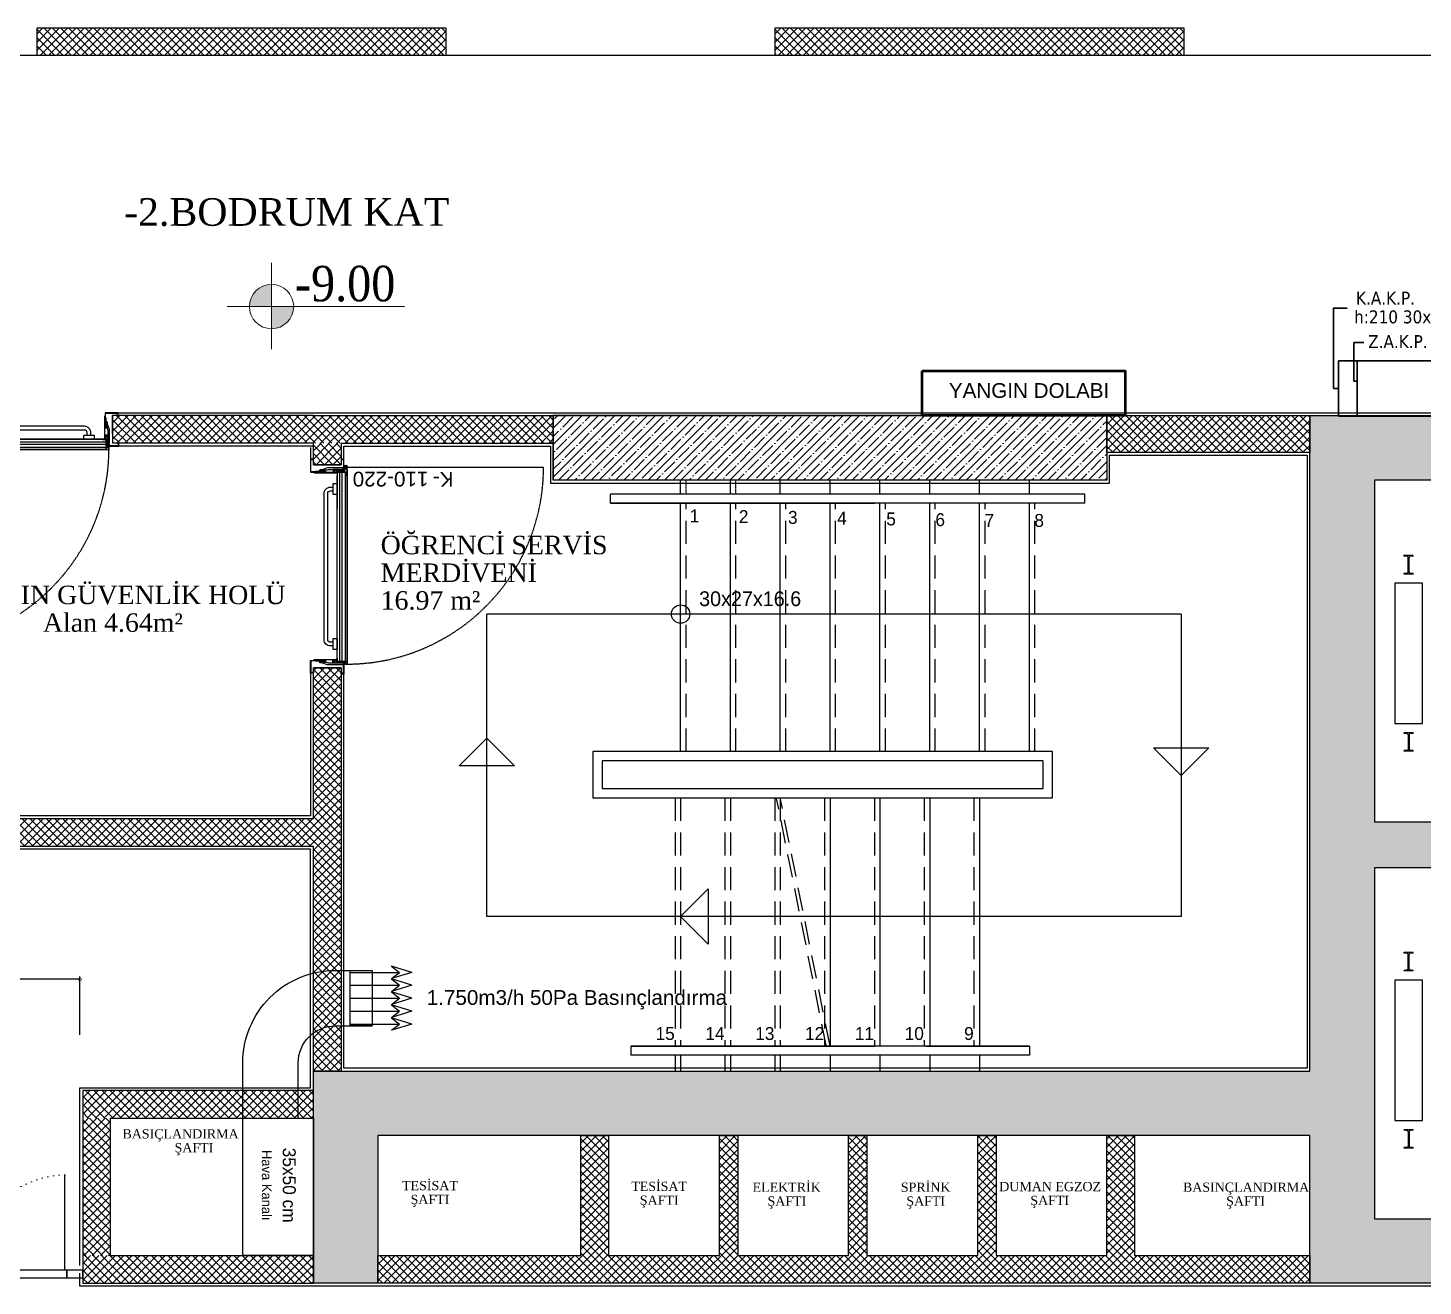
# Model space of a CAD drawing. Header units: millimetres. Extents: x -29311 to -3405, y 28913 to 42880.
# Drawn here: x -16488 to -15732, y 35435 to 36116 of the extents above; entities that cross this region are included whole.
import ezdxf
from ezdxf.enums import TextEntityAlignment as Align

# ---------------------------------------------------------------- set-up
doc = ezdxf.new("R2010")
doc.units = ezdxf.units.MM
for name, pattern in [('ACAD_ISO07W100', [3, 0, -3]), ('HIDDEN', [0.375, 0.25, -0.125]), ('HIDDEN2', [0.1875, 0.125, -0.0625])]:
    doc.linetypes.add(name, pattern=pattern)
for name, color, linetype in [('1.2 mm sac', 7, 'Continuous'), ('A-ASANSOR', 146, 'Continuous'), ('A-BA', 1, 'Continuous'), ('A-DOSEME-GOR0.1', 77, 'Continuous'), ('A-DUVAR', 53, 'Continuous'), ('A-DUVAR-ALCIPAN', 9, 'Continuous'), ('A-DUVAR-TARAMA', 251, 'Continuous'), ('A-ELK-PANO', 66, 'Continuous'), ('A-KAPI', 214, 'Continuous'), ('A-KAPI-AHSAP', 245, 'Continuous'), ('A-KAPI-AKSESUAR', 206, 'Continuous'), ('A-KAPI-METAL', 84, 'Continuous'), ('A-KAPI-PROFIL', 206, 'Continuous'), ('A-KORKULUK-KUPESTE', 206, 'Continuous'), ('A-MERDIVEN', 125, 'Continuous'), ('A-MK-HVAC-TEMIZ', 140, 'Continuous'), ('A-MK-YANGIN-DOLAP', 35, 'Continuous'), ('A-SIVA-IC', 97, 'Continuous'), ('A-YALITIM-ISI', 251, 'BATTING'), ('A-YAZI', 136, 'Continuous'), ('level', 10, 'Continuous'), ('symbol', 8, 'Continuous'), ('T-VANA', 2, 'Continuous'), ('trace_down', 8, 'HIDDEN2'), ('yazı1', 7, 'Continuous'), ('yazı2', 9, 'Continuous')]:
    doc.layers.add(name, color=color, linetype=linetype)
for name, color, linetype, lineweight in [('acilis-yonu', 222, 'ACAD_ISO07W100', 15), ('kot-plan', 93, 'Continuous', 20), ('tarama-betonarme', 252, 'Continuous', 13), ('TES_SU', 150, 'Continuous', 25)]:
    doc.layers.add(name, color=color, linetype=linetype, lineweight=lineweight)
doc.styles.add('Dimension Text', font='tahoma.ttf', dxfattribs={"width": 0.8})
doc.styles.add('GEO- BAYRAKTAR FİNAL PROJE 140518$0$Standard', font='arial.ttf')
doc.styles.add('HA_SMART', font='')
doc.styles.add('malznot', font='times.ttf', dxfattribs={"width": 0.9})
doc.styles.get("Standard").update_dxf_attribs({"font": 'arial.ttf'})
doc.styles.add('Tahoma', font='tahoma.ttf')
doc.styles.add('YAZ', font='times.ttf', dxfattribs={"height": 0.12})
doc.styles.add('YAZ-50', font='times.ttf', dxfattribs={"width": 0.9})
doc.styles.get('HA_SMART').set_extended_font_data('Sakkal Majalla')
doc.linetypes.add('BATTING', pattern='A,0.00254,-2.54,[134,ltypeshp.shx,S=2.54,R=0,X=-2.54,Y=0],-5.08,[134,ltypeshp.shx,S=2.54,R=180,X=2.54,Y=0],-2.54', length=10.16254)
doc.dimstyles.new('AYG-OLCU 1 to 2', dxfattribs={"dimtxt": 4, "dimasz": 3, "dimexe": 1.5, "dimexo": 1, "dimgap": 1, "dimtad": 1, "dimdec": 0, "dimdsep": 46, "dimtxsty": 'Dimension Text', "dimblk": 'DOTSMALL', "dimcen": 0, "dimclrd": 256, "dimclre": 256, "dimclrt": 256, "dimadec": 0, "dimazin": 0, "dimtfac": 1, "dimtdec": 0, "dimtofl": 0, "dimtmove": 1, "dimatfit": 3, "dimfxl": 1, "dimarcsym": 0})
pattern_1 = [(45, (-65876.5644, 50245.5134), (-4.4194174, 4.4194174), []), (45, (-65872.145, 50245.5134), (-4.4194174, 4.4194174), [7.8125, -1.5625, 0, -1.5625])]
pattern_2 = [(45, (-65876.5644, 54447.043), (-2.2097087, 2.2097087), []), (135, (-65876.5644, 54447.043), (-2.2097087, -2.2097087), [])]

# ---------------------------------------------------------------- blocks, each defined once
blk = doc.blocks.new('I_5-10')
for p, q in [((0, -0.0012), (0, 0)), ((0, 0), (0.05, 0)), ((0.05, -0.0012), (0.05, 0)), ((0.0017, -0.0032), (0.0175, -0.0053)), ((0.0225, -0.0103), (0.0225, -0.0897)), ((0.0275, -0.0103), (0.0275, -0.0897)), ((0.0325, -0.0053), (0.0483, -0.0032)), ((0, -0.0988), (0, -0.1)), ((0, -0.1), (0.05, -0.1)), ((0.0017, -0.0968), (0.0175, -0.0947)), ((0.0325, -0.0947), (0.0483, -0.0968)), ((0.05, -0.0988), (0.05, -0.1))]:
    blk.add_line(p, q)
for centre, radius, start, end in [((0.002, -0.0012), 0.002, 180, 262.42584), ((0.0175, -0.0103), 0.005, 0, 90), ((0.0325, -0.0103), 0.005, 90, 180), ((0.048, -0.0012), 0.002, 277.57416, 0), ((0.002, -0.0988), 0.002, 97.57416, 180), ((0.0175, -0.0897), 0.005, 270, 0), ((0.0325, -0.0897), 0.005, 179.95799, 270), ((0.048, -0.0988), 0.002, 0, 82.42584)]:
    blk.add_arc(centre, radius, start, end)
blk = doc.blocks.new('YANGIN KAPISI5')
at = {"color": 8, "linetype": 'HIDDEN'}
blk.add_lwpolyline([(83929.75, 15624.24), (84036.46, 15624.24, -0.411438), (83930.76, 15517.54, -0.002371), (83929.75, 15517.53)], format="xyb", dxfattribs=at)
for radius in [1, 0.5, 0.4]:
    blk.add_circle((83929.23, 15624.36), radius)
at = {"linetype": 'ByBlock', "ltscale": 12}
blk.add_arc((83924.71, 15621.68), 0.0345, 104.58663, 171.41641, dxfattribs=at)
at = {"layer": '1.2 mm sac', "color": 0}
blk.add_line((83928.49, 15621.71), (83924.7, 15621.71), dxfattribs=at)
at = {"layer": 'A-DUVAR'}
for p, q in [((83926.73, 15625.56), (83911.73, 15625.56)), ((83911.73, 15515.56), (83926.73, 15515.56))]:
    blk.add_line(p, q, dxfattribs=at)
for points in [[(83921.73, 15625.56), (83911.73, 15625.56)], [(83921.73, 15515.56), (83911.73, 15515.56)]]:
    blk.add_lwpolyline(points, dxfattribs=at)
at = {"layer": 'A-DUVAR-ALCIPAN', "linetype": 'ByBlock', "ltscale": 12}
for p, q in [((83925.88, 15621.51), (83925.88, 15519.21)), ((83928.88, 15621.51), (83928.88, 15517.51))]:
    blk.add_line(p, q, dxfattribs=at)
at = {"layer": 'A-KAPI-AKSESUAR', "ltscale": 12}
for points in [[(83924.53, 15615.36), (83924.53, 15609.36), (83922.53, 15609.36), (83922.53, 15615.36)], [(83924.53, 15531.36), (83924.53, 15525.36), (83922.53, 15525.36), (83922.53, 15531.36)]]:
    blk.add_lwpolyline(points, close=True, dxfattribs=at)
for points in [[(83922.53, 15527.36), (83920.93, 15527.36, -0.414214), (83917.53, 15530.76), (83917.53, 15609.96, -0.414214), (83920.93, 15613.36), (83922.53, 15613.36)], [(83922.53, 15529.36), (83920.93, 15529.36, -0.414214), (83919.53, 15530.76), (83919.53, 15609.96, -0.414214), (83920.93, 15611.36), (83922.53, 15611.36)]]:
    blk.add_lwpolyline(points, format="xyb", dxfattribs=at)
at = {"layer": 'A-KAPI-METAL'}
for p, q in [((83924.53, 15621.78), (83924.53, 15601.53)), ((83928.45, 15621.86), (83924.61, 15621.86)), ((83924.68, 15621.71), (83930.08, 15621.71)), ((83924.68, 15621.71), (83924.68, 15619.71)), ((83924.88, 15621.51), (83929.88, 15621.51)), ((83924.88, 15619.71), (83924.88, 15621.51)), ((83928.33, 15623.28), (83928.33, 15621.92)), ((83928.33, 15621.92), (83928.48, 15621.92)), ((83930.15, 15623.36), (83928.41, 15623.36)), ((83930.08, 15623.21), (83928.48, 15623.21)), ((83928.48, 15621.9), (83928.48, 15623.21)), ((83928.48, 15623.16), (83928.63, 15623.16)), ((83928.63, 15623.16), (83928.63, 15621.8)), ((83930.08, 15623.21), (83928.88, 15623.21)), ((83929.88, 15619.71), (83929.88, 15621.51)), ((83930.08, 15517.51), (83930.08, 15623.21)), ((83930.08, 15621.71), (83930.08, 15619.71)), ((83930.23, 15517.44), (83930.23, 15623.28)), ((83924.53, 15518.94), (83924.53, 15617)), ((83924.68, 15519.01), (83924.68, 15619.71)), ((83924.68, 15619.71), (83924.88, 15619.71)), ((83929.88, 15619.71), (83930.08, 15619.71)), ((83928.45, 15518.86), (83924.61, 15518.86)), ((83924.68, 15519.01), (83924.68, 15521.01)), ((83924.88, 15521.01), (83924.68, 15521.01)), ((83924.68, 15519.01), (83930.08, 15519.01)), ((83924.88, 15519.21), (83924.88, 15521.01)), ((83924.88, 15519.21), (83929.88, 15519.21)), ((83928.33, 15517.44), (83928.33, 15518.8)), ((83928.33, 15518.8), (83928.48, 15518.8)), ((83930.15, 15517.36), (83928.41, 15517.36)), ((83928.48, 15518.82), (83928.48, 15517.51)), ((83928.48, 15517.56), (83928.63, 15517.56)), ((83930.08, 15517.51), (83928.48, 15517.51)), ((83928.63, 15517.56), (83928.63, 15518.92)), ((83928.88, 15517.51), (83930.08, 15517.51)), ((83930.08, 15521.01), (83929.88, 15521.01)), ((83929.88, 15521.01), (83929.88, 15519.21)), ((83930.08, 15519.01), (83930.08, 15521.01))]:
    blk.add_line(p, q, dxfattribs=at)
for points in [[(83910.23, 15628.46), (83910.23, 15621.66, 0.414214), (83910.33, 15621.56), (83918.32, 15621.56), (83918.32, 15621.76), (83910.48, 15621.76, -0.414214), (83910.43, 15621.81), (83910.43, 15628.31, -0.414214), (83910.48, 15628.36), (83911.48, 15628.36, -0.414214), (83911.53, 15628.31), (83911.53, 15627.56), (83911.73, 15627.56), (83911.73, 15628.46, 0.414214), (83911.63, 15628.56), (83910.33, 15628.56, 0.414214)], [(83926.83, 15628.56, 0.414214), (83926.73, 15628.46), (83926.73, 15627.56), (83926.93, 15627.56), (83926.93, 15628.31, -0.414214), (83926.98, 15628.36), (83927.98, 15628.36, -0.414214), (83928.03, 15628.31), (83928.03, 15622.91, -0.414214), (83927.98, 15622.86), (83922.53, 15622.86, 0.414214), (83922.43, 15622.73), (83922.43, 15621.46, 0.414154), (83922.53, 15621.36), (83923.98, 15621.36), (83913.72, 15621.36), (83912.3, 15621.36), (83913.72, 15621.36), (83913.72, 15621.56), (83912.3, 15621.56, 1), (83912.3, 15621.16), (83924, 15621.16, 0.938583), (83923.98, 15621.56), (83922.68, 15621.56, -0.414214), (83922.63, 15621.61), (83922.63, 15622.61, -0.414214), (83922.68, 15622.66), (83928.13, 15622.66, 0.414214), (83928.23, 15622.76), (83928.23, 15628.46, 0.414214), (83928.13, 15628.56)], [(83910.23, 15512.66), (83910.23, 15519.46, -0.414214), (83910.33, 15519.56), (83918.32, 15519.56), (83918.32, 15519.36), (83910.48, 15519.36, 0.414214), (83910.43, 15519.31), (83910.43, 15512.81, 0.414214), (83910.48, 15512.76), (83911.48, 15512.76, 0.414214), (83911.53, 15512.81), (83911.53, 15513.56), (83911.73, 15513.56), (83911.73, 15512.66, -0.414214), (83911.63, 15512.56), (83910.33, 15512.56, -0.414214)]]:
    blk.add_lwpolyline(points, format="xyb", close=True, dxfattribs=at)
for centre, radius, start, end in [((83924.61, 15621.78), 0.08, 90, 180), ((83928.41, 15623.28), 0.08, 90, 180), ((83928.43, 15621.9), 0.0478, 295.17194, 356.10948), ((83928.55, 15621.79), 0.0816, 267.71483, 4.03809), ((83930.15, 15623.28), 0.08, 0, 90), ((83924.61, 15518.94), 0.08, 180, 270), ((83928.41, 15517.44), 0.08, 180, 270), ((83928.43, 15518.82), 0.0478, 3.89052, 64.82806), ((83928.55, 15518.93), 0.0816, 355.96191, 92.28517), ((83930.15, 15517.44), 0.08, 270, 0)]:
    blk.add_arc(centre, radius, start, end, dxfattribs=at)
at = {"layer": 'A-KAPI-PROFIL'}
for points in [[(83912.9, 15621.91), (83912.9, 15621.81), (83914.48, 15621.81), (83915.84, 15622.6), (83918.21, 15622.6), (83918.21, 15621.9), (83918.31, 15621.9), (83918.31, 15622.7), (83915.81, 15622.7), (83914.45, 15621.91), (83912.9, 15621.91)], [(83912.9, 15519.21), (83912.9, 15519.31), (83914.48, 15519.31), (83915.84, 15518.52), (83918.21, 15518.52), (83918.21, 15519.22), (83918.31, 15519.22), (83918.31, 15518.42), (83915.81, 15518.42), (83914.45, 15519.21), (83912.9, 15519.21)]]:
    blk.add_lwpolyline(points, dxfattribs=at)
for points in [[(83919.32, 15623.91), (83916.27, 15622.81), (83915.22, 15622.81), (83915.22, 15621.81), (83916.45, 15621.81), (83919.66, 15622.97), (83928.03, 15622.97), (83928.03, 15623.91)], [(83919.32, 15517.21), (83916.27, 15518.31), (83915.22, 15518.31), (83915.22, 15519.31), (83916.45, 15519.31), (83919.66, 15518.15), (83928.03, 15518.15), (83928.03, 15517.21)]]:
    blk.add_lwpolyline(points, close=True, dxfattribs=at)
at = {"layer": 'A-KAPI-PROFIL', "color": 8}
for points in [[(83923.15, 15621.58, -0.414214), (83922.95, 15621.78), (83922.95, 15622.43, -0.414214), (83923.15, 15622.63), (83924.23, 15622.63, -0.414214), (83924.43, 15622.43), (83924.43, 15621.03, -0.414214), (83924.33, 15620.93), (83924.03, 15620.93, -1), (83924.03, 15621.13), (83924.18, 15621.13), (83924.18, 15621.58)], [(83923.15, 15518.49, -0.414214), (83922.95, 15518.69), (83922.95, 15519.33, -0.414214), (83923.15, 15519.53), (83924.18, 15519.53), (83924.18, 15519.99), (83924.03, 15519.99, -1), (83924.03, 15520.19), (83924.33, 15520.19, -0.414214), (83924.43, 15520.09), (83924.43, 15518.96), (83924.43, 15518.69, -0.414214), (83924.23, 15518.49)]]:
    blk.add_lwpolyline(points, format="xyb", close=True, dxfattribs=at)
at = {"layer": 'A-YALITIM-ISI', "linetype": 'BATTING', "ltscale": 0.001}
blk.add_line((83927.38, 15519.21), (83927.38, 15621.51), dxfattribs=at)
at = {"layer": 'DEFPOINTS', "linetype": 'ByBlock', "ltscale": 12}
for p, q in [((83911.73, 15625.56), (83926.73, 15625.56)), ((83911.73, 15515.56), (83926.73, 15515.56))]:
    blk.add_line(p, q, dxfattribs=at)
at = {"layer": 'level', "char_height": 8, "width": 13.9869, "rotation": 180}
for s, insert, attachment_point in [('110-220', (83933.03, 15621.87), 9), ('K-', (83987.66, 15621.64), 7)]:
    blk.add_mtext(s, dxfattribs=dict(at, insert=insert, attachment_point=attachment_point))
blk = doc.blocks.new('KAPIYANGIN')
at = {"color": 8, "linetype": 'HIDDEN'}
blk.add_lwpolyline([(85085.65, 20208.57), (85192.35, 20208.57, 0.411438), (85086.66, 20315.27, 0.002371), (85085.65, 20315.28)], format="xyb", dxfattribs=at)
for radius in [1, 0.5, 0.4]:
    blk.add_circle((85085.12, 20208.45), radius)
at = {"linetype": 'ByBlock', "ltscale": 12}
blk.add_arc((85080.61, 20211.14), 0.0345, 188.58359, 255.41337, dxfattribs=at)
at = {"layer": '1.2 mm sac', "color": 0}
blk.add_line((85084.38, 20211.1), (85080.6, 20211.1), dxfattribs=at)
at = {"layer": 'A-DUVAR'}
for points in [[(85077.62, 20317.25), (85067.62, 20317.25)], [(85077.62, 20207.25), (85067.62, 20207.25)]]:
    blk.add_lwpolyline(points, dxfattribs=at)
at = {"layer": 'A-DUVAR-ALCIPAN', "linetype": 'ByBlock', "ltscale": 12}
for p, q in [((85081.77, 20211.3), (85081.77, 20313.6)), ((85084.77, 20211.3), (85084.77, 20315.3))]:
    blk.add_line(p, q, dxfattribs=at)
at = {"layer": 'A-KAPI-AKSESUAR', "ltscale": 12}
for points in [[(85078.42, 20305.45), (85076.82, 20305.45, 0.414214), (85073.42, 20302.05), (85073.42, 20222.85, 0.414214), (85076.82, 20219.45), (85078.42, 20219.45)], [(85078.42, 20303.45), (85076.82, 20303.45, 0.414214), (85075.42, 20302.05), (85075.42, 20222.85, 0.414214), (85076.82, 20221.45), (85078.42, 20221.45)]]:
    blk.add_lwpolyline(points, format="xyb", dxfattribs=at)
for points in [[(85080.42, 20301.45), (85080.42, 20307.45), (85078.42, 20307.45), (85078.42, 20301.45)], [(85080.42, 20217.45), (85080.42, 20223.45), (85078.42, 20223.45), (85078.42, 20217.45)]]:
    blk.add_lwpolyline(points, close=True, dxfattribs=at)
at = {"layer": 'A-KAPI-METAL'}
for p, q in [((85080.42, 20313.87), (85080.42, 20215.81)), ((85084.35, 20313.95), (85080.5, 20313.95)), ((85080.57, 20313.8), (85085.97, 20313.8)), ((85080.57, 20313.8), (85080.57, 20311.8)), ((85080.57, 20313.8), (85080.57, 20213.1)), ((85080.77, 20311.8), (85080.57, 20311.8)), ((85080.77, 20313.6), (85085.77, 20313.6)), ((85080.77, 20313.6), (85080.77, 20311.8)), ((85084.22, 20315.37), (85084.22, 20314.01)), ((85084.22, 20314.01), (85084.37, 20314.01)), ((85086.04, 20315.45), (85084.3, 20315.45)), ((85084.37, 20313.99), (85084.37, 20315.3)), ((85085.97, 20315.3), (85084.37, 20315.3)), ((85084.37, 20315.26), (85084.52, 20315.26)), ((85084.52, 20315.26), (85084.52, 20313.89)), ((85084.77, 20315.3), (85085.97, 20315.3)), ((85085.77, 20311.8), (85085.77, 20313.6)), ((85085.97, 20311.8), (85085.77, 20311.8)), ((85085.97, 20315.3), (85085.97, 20209.6)), ((85085.97, 20313.8), (85085.97, 20311.8)), ((85086.12, 20315.37), (85086.12, 20209.53)), ((85080.42, 20211.03), (85080.42, 20231.28)), ((85084.35, 20210.95), (85080.5, 20210.95)), ((85080.57, 20213.1), (85080.77, 20213.1)), ((85080.57, 20211.1), (85080.57, 20213.1)), ((85080.57, 20211.1), (85085.97, 20211.1)), ((85080.77, 20213.1), (85080.77, 20211.3)), ((85080.77, 20211.3), (85085.77, 20211.3)), ((85084.22, 20209.53), (85084.22, 20210.89)), ((85084.22, 20210.89), (85084.37, 20210.89)), ((85084.37, 20210.91), (85084.37, 20209.6)), ((85084.52, 20209.65), (85084.52, 20211.01)), ((85085.77, 20213.1), (85085.97, 20213.1)), ((85085.77, 20213.1), (85085.77, 20211.3)), ((85085.97, 20211.1), (85085.97, 20213.1)), ((85086.04, 20209.45), (85084.3, 20209.45)), ((85084.37, 20209.65), (85084.52, 20209.65)), ((85085.97, 20209.6), (85084.37, 20209.6)), ((85085.97, 20209.6), (85084.77, 20209.6))]:
    blk.add_line(p, q, dxfattribs=at)
for points in [[(85066.12, 20320.15), (85066.12, 20313.35, 0.414214), (85066.22, 20313.25), (85074.22, 20313.25), (85074.22, 20313.45), (85066.37, 20313.45, -0.414214), (85066.32, 20313.5), (85066.32, 20320, -0.414214), (85066.37, 20320.05), (85067.37, 20320.05, -0.414214), (85067.42, 20320), (85067.42, 20319.25), (85067.62, 20319.25), (85067.62, 20320.15, 0.414214), (85067.52, 20320.25), (85066.22, 20320.25, 0.414214)], [(85082.72, 20320.65, 0.414214), (85082.62, 20320.55), (85082.62, 20319.65), (85082.82, 20319.65), (85082.82, 20320.4, -0.414214), (85082.87, 20320.45), (85083.87, 20320.45, -0.414214), (85083.92, 20320.4), (85083.92, 20314.6, -0.414214), (85083.87, 20314.55), (85078.32, 20314.55, 0.414214), (85078.22, 20314.43), (85078.22, 20313.15, 0.414154), (85078.32, 20313.05), (85079.87, 20313.05), (85069.61, 20313.05), (85068.2, 20313.05), (85069.61, 20313.05), (85069.61, 20313.25), (85068.2, 20313.25, 1), (85068.2, 20312.85), (85079.9, 20312.85, 0.938583), (85079.87, 20313.25), (85078.47, 20313.25, -0.414214), (85078.42, 20313.3), (85078.42, 20314.3, -0.414214), (85078.47, 20314.35), (85084.02, 20314.35, 0.414214), (85084.12, 20314.45), (85084.12, 20320.55, 0.414214), (85084.02, 20320.65)], [(85066.12, 20204.35), (85066.12, 20211.15, -0.414214), (85066.22, 20211.25), (85074.22, 20211.25), (85074.22, 20211.05), (85066.37, 20211.05, 0.414214), (85066.32, 20211), (85066.32, 20204.5, 0.414214), (85066.37, 20204.45), (85067.37, 20204.45, 0.414214), (85067.42, 20204.5), (85067.42, 20205.25), (85067.62, 20205.25), (85067.62, 20204.35, -0.414214), (85067.52, 20204.25), (85066.22, 20204.25, -0.414214)], [(85082.72, 20204.25, -0.414214), (85082.62, 20204.35), (85082.62, 20205.25), (85082.82, 20205.25), (85082.82, 20204.5, 0.414214), (85082.87, 20204.45), (85083.87, 20204.45, 0.414214), (85083.92, 20204.5), (85083.92, 20209.9, 0.414214), (85083.87, 20209.95), (85078.42, 20209.95, -0.414214), (85078.32, 20210.08), (85078.32, 20211.35, -0.414154), (85078.42, 20211.45), (85079.87, 20211.45), (85069.61, 20211.45), (85068.2, 20211.45), (85069.61, 20211.45), (85069.61, 20211.25), (85068.2, 20211.25, -1), (85068.2, 20211.65), (85079.9, 20211.65, -0.938583), (85079.87, 20211.25), (85078.57, 20211.25, 0.414214), (85078.52, 20211.2), (85078.52, 20210.21, 0.414214), (85078.57, 20210.15), (85084.02, 20210.15, -0.414214), (85084.12, 20210.05), (85084.12, 20204.35, -0.414214), (85084.02, 20204.25)]]:
    blk.add_lwpolyline(points, format="xyb", close=True, dxfattribs=at)
for centre, radius, start, end in [((85080.5, 20313.87), 0.08, 90, 180), ((85084.3, 20315.37), 0.08, 90, 180), ((85084.33, 20314), 0.0478, 295.17194, 356.10948), ((85084.44, 20313.88), 0.0816, 267.71483, 4.03809), ((85086.04, 20315.37), 0.08, 0, 90), ((85080.5, 20211.03), 0.08, 180, 270), ((85084.33, 20210.91), 0.0478, 3.89052, 64.82806), ((85084.44, 20211.02), 0.0816, 355.96191, 92.28517), ((85084.3, 20209.53), 0.08, 180, 270), ((85086.04, 20209.53), 0.08, 270, 0)]:
    blk.add_arc(centre, radius, start, end, dxfattribs=at)
at = {"layer": 'A-KAPI-PROFIL'}
for points in [[(85068.8, 20313.61), (85068.8, 20313.51), (85070.37, 20313.51), (85071.73, 20314.29), (85074.11, 20314.29), (85074.11, 20313.59), (85074.21, 20313.59), (85074.21, 20314.39), (85071.71, 20314.39), (85070.35, 20313.61), (85068.8, 20313.61)], [(85068.8, 20210.9), (85068.8, 20211), (85070.37, 20211), (85071.73, 20210.21), (85074.11, 20210.21), (85074.11, 20210.91), (85074.21, 20210.91), (85074.21, 20210.11), (85071.71, 20210.11), (85070.35, 20210.9), (85068.8, 20210.9)]]:
    blk.add_lwpolyline(points, dxfattribs=at)
for points in [[(85075.22, 20315.61), (85072.17, 20314.51), (85071.11, 20314.51), (85071.11, 20313.51), (85072.34, 20313.51), (85075.56, 20314.66), (85083.92, 20314.66), (85083.92, 20315.61)], [(85075.22, 20208.9), (85072.17, 20210), (85071.11, 20210), (85071.11, 20211), (85072.34, 20211), (85075.56, 20209.84), (85083.92, 20209.84), (85083.92, 20208.9)]]:
    blk.add_lwpolyline(points, close=True, dxfattribs=at)
at = {"layer": 'A-KAPI-PROFIL', "color": 8}
for points in [[(85079.05, 20314.33, 0.414214), (85078.85, 20314.13), (85078.85, 20313.48, 0.414214), (85079.05, 20313.28), (85080.07, 20313.28), (85080.07, 20312.82), (85079.93, 20312.82, 1), (85079.93, 20312.62), (85080.22, 20312.62, 0.414214), (85080.32, 20312.72), (85080.32, 20313.85), (85080.32, 20314.13, 0.414214), (85080.12, 20314.33)], [(85079.05, 20211.23, 0.414214), (85078.85, 20211.03), (85078.85, 20210.38, 0.414214), (85079.05, 20210.18), (85080.12, 20210.18, 0.414214), (85080.32, 20210.38), (85080.32, 20211.78, 0.414214), (85080.22, 20211.88), (85079.93, 20211.88, 1), (85079.93, 20211.68), (85080.07, 20211.68), (85080.07, 20211.23)]]:
    blk.add_lwpolyline(points, format="xyb", close=True, dxfattribs=at)
at = {"layer": 'A-YALITIM-ISI', "linetype": 'BATTING', "ltscale": 0.001}
blk.add_line((85083.27, 20313.6), (85083.27, 20211.3), dxfattribs=at)
at = {"layer": 'DEFPOINTS', "linetype": 'ByBlock', "ltscale": 12}
for p, q in [((85067.62, 20317.25), (85082.62, 20317.25)), ((85067.62, 20207.25), (85082.62, 20207.25))]:
    blk.add_line(p, q, dxfattribs=at)
at = {"layer": 'level', "insert": (85088.92, 20210.94), "char_height": 8, "width": 57.5362, "attachment_point": 3, "rotation": 180}
blk.add_mtext('YK-110-220', dxfattribs=at)
blk = doc.blocks.new('oking')
at = {"layer": 'symbol'}
for p, q in [((99299.11, 28222.37), (99299.11, 28192.37)), ((99299.11, 28222.37), (99314.11, 28207.37)), ((99314.11, 28207.37), (99299.11, 28192.37))]:
    blk.add_line(p, q, dxfattribs=at)
blk = doc.blocks.new('3r3')
at = {"layer": 'A-KORKULUK-KUPESTE'}
for p, q in [((67, 223.75), (67, 228.75)), ((324, 223.75), (324, 228.75)), ((67, 223.75), (210, 223.75)), ((78, -70.25), (78, -75.25)), ((78, -70.25), (210, -70.25)), ((238, -70.25), (294, -70.25)), ((294, -70.25), (294, -75.25))]:
    blk.add_line(p, q, dxfattribs=at)
for points in [[(324, 228.75), (67, 228.75)], [(324, 223.75), (67, 223.75)], [(294, -70.25), (78, -70.25)], [(294, -75.25), (78, -75.25)]]:
    blk.add_lwpolyline(points, dxfattribs=at)
for points in [[(306.5, 89.25), (57.5, 89.25), (57.5, 64.25), (306.5, 64.25)], [(301.5, 84.25), (62.5, 84.25), (62.5, 69.25), (301.5, 69.25)]]:
    blk.add_lwpolyline(points, close=True, dxfattribs=at)
at = {"layer": 'A-MERDIVEN'}
for p, q in [((105, 228.75), (105, 236.25)), ((132, 228.75), (132, 236.25)), ((159, 228.75), (159, 236.25)), ((186, 228.75), (186, 236.25)), ((213, 228.75), (213, 236.25)), ((240, 228.75), (240, 236.25)), ((267, 228.75), (267, 236.25)), ((294, 228.75), (294, 236.25)), ((105, 89.25), (105, 223.75)), ((132, 89.25), (132, 223.75)), ((159, 89.25), (159, 223.75)), ((186, 89.25), (186, 223.75)), ((213, 89.25), (213, 223.75)), ((240, 89.25), (240, 223.75)), ((267, 89.25), (267, 223.75)), ((294, 89.25), (294, 223.75)), ((186, 64.25), (186, -70.25)), ((213, 64.25), (213, -70.25)), ((240, 64.25), (240, -70.25)), ((267, 64.25), (267, -70.25)), ((186, -75.25), (186, -83.75)), ((213, -75.25), (213, -83.75)), ((240, -75.25), (240, -83.75)), ((267, -75.25), (267, -83.75))]:
    blk.add_line(p, q, dxfattribs=at)
at = {"layer": 'symbol'}
for p, q in [((0, 0), (0, 163.75)), ((376.3, 163.75), (0, 163.75)), ((376.3, 163.75), (376.3, 0)), ((376.3, 0), (0, 0))]:
    blk.add_line(p, q, dxfattribs=at)
blk.add_circle((105, 163.75), 5, dxfattribs=at)
at = {"layer": 'trace_down'}
for p, q in [((108, 228.75), (108, 236.25)), ((135, 228.75), (135, 236.25))]:
    blk.add_line(p, q, dxfattribs=at)
at = {"layer": 'trace_down', "ltscale": 100}
for p, q in [((108, 89.25), (108, 223.75)), ((135, 89.25), (135, 223.75)), ((162, 89.25), (162, 223.75)), ((189, 89.25), (189, 223.75)), ((216, 89.25), (216, 223.75)), ((243, 89.25), (243, 223.75)), ((270, 89.25), (270, 223.75)), ((297, 89.25), (297, 223.75)), ((102, 64.25), (102, -70.25)), ((105, 64.25), (105, -70.25)), ((129, 64.25), (129, -70.25)), ((132, 64.25), (132, -70.25)), ((156, 64.25), (156, -70.25)), ((159, 64.25), (159, -70.25)), ((183, 64.25), (183, -70.25)), ((210, 64.25), (210, -70.25)), ((237, 64.25), (237, -70.25)), ((264, 64.25), (264, -70.25)), ((102, -75.25), (102, -83.75)), ((105, -75.25), (105, -83.75)), ((129, -75.25), (129, -83.75)), ((132, -75.25), (132, -83.75)), ((156, -75.25), (156, -83.75)), ((159, -75.25), (159, -83.75))]:
    blk.add_line(p, q, dxfattribs=at)
for points in [[(184.04, -70.64), (157.04, 63.86)], [(186, -70.25), (159, 64.25)]]:
    blk.add_lwpolyline(points, dxfattribs=at)
at = {"layer": 'symbol', "xscale": -1}
for p, rotation in [((-28207.37, -99217.6), 270), ((28583.67, 99390.36), 90)]:
    blk.add_blockref('oking', p, dxfattribs=dict(at, rotation=rotation))
blk.add_blockref('oking', (99419.11, -28207.37), dxfattribs=at)
at = {"layer": 'yazı2', "attachment_point": 3, "style": 'HA_SMART'}
for s, insert, char_height, width in [('1', (115.14, 220.46), 7, 10.5859), ('2', (141.77, 220.05), 7, 10.5859), ('3', (168.4, 219.63), 7, 10.5859), ('4', (195.03, 219.22), 7, 10.5859), ('5', (221.65, 218.8), 7, 10.5859), ('6', (248.28, 218.39), 7, 10.5859), ('7', (274.91, 217.97), 7, 10.5859), ('8', (301.91, 217.97), 7, 10.5859), ('30x27x16.6', (170.35, 176.07), 8, 63.7114), ('15', (101.84, -59.95), 7, 10.5859), ('14', (128.84, -59.95), 7, 10.5859), ('13', (155.84, -59.95), 7, 10.5859), ('12', (182.84, -59.95), 7, 10.5859), ('11', (209.84, -59.95), 7, 10.5859), ('10', (236.84, -59.95), 7, 10.5859), ('9', (263.84, -59.95), 7, 10.5859)]:
    blk.add_mtext(s, dxfattribs=dict(at, insert=insert, char_height=char_height, width=width))
blk = doc.blocks.new('METİKET')
at = {"layer": 'yazı1', "linetype": 'ByBlock', "style": 'HA_SMART'}
for tag, height, p in [('MAHALADI', 20, (13369.9, 684.6)), ('ALAN', 15, (13369.9, 652.2))]:
    blk.add_attdef(tag, text='', height=height, dxfattribs=at).set_placement(p, align=Align.CENTER)
blk = doc.blocks.new('Y.BASINÇLANDIRMA')
at = {"layer": 'A-MK-HVAC-TEMIZ'}
for p, q in [((9341.9, -17434.28), (9368.58, -17434.28)), ((9375.21, -17434.28), (9364.26, -17430.86)), ((9364.26, -17430.86), (9368.58, -17434.28)), ((9375.21, -17434.28), (9364.26, -17437.69)), ((9364.26, -17437.69), (9368.58, -17434.28)), ((9341.9, -17441.28), (9368.58, -17441.28)), ((9375.21, -17441.28), (9364.26, -17437.86)), ((9364.26, -17437.86), (9368.58, -17441.28)), ((9375.21, -17441.28), (9364.26, -17444.69)), ((9364.26, -17444.69), (9368.58, -17441.28)), ((9341.9, -17448.28), (9368.58, -17448.28)), ((9375.21, -17448.28), (9364.26, -17444.86)), ((9364.26, -17444.86), (9368.58, -17448.28)), ((9375.21, -17448.28), (9364.26, -17451.69)), ((9364.26, -17451.69), (9368.58, -17448.28)), ((9341.9, -17455.28), (9368.58, -17455.28)), ((9375.21, -17455.28), (9364.26, -17451.86)), ((9364.26, -17451.86), (9368.58, -17455.28)), ((9375.21, -17455.28), (9364.26, -17458.69)), ((9364.26, -17458.69), (9368.58, -17455.28)), ((9341.9, -17462.28), (9368.58, -17462.28)), ((9375.21, -17462.28), (9364.26, -17458.86)), ((9364.26, -17458.86), (9368.58, -17462.28)), ((9375.21, -17462.28), (9364.26, -17465.69)), ((9364.26, -17465.69), (9368.58, -17462.28))]:
    blk.add_line(p, q, dxfattribs=at)
for points in [[(9283.68, -17513.28), (9283.68, -17483.28, -0.414214), (9333.68, -17433.28), (9353.68, -17433.28)], [(9313.68, -17513.28), (9313.68, -17483.28, -0.414214), (9333.68, -17463.28), (9353.68, -17463.28)]]:
    blk.add_lwpolyline(points, format="xyb", dxfattribs=at)
for points in [[(9341.9, -17433.28), (9353.68, -17433.28), (9353.68, -17463.28), (9341.9, -17463.28)], [(9321.9, -17587.73), (9283.68, -17587.73), (9283.68, -17513.28), (9321.9, -17513.28)]]:
    blk.add_lwpolyline(points, close=True, dxfattribs=at)
at = {"layer": 'A-MK-HVAC-TEMIZ', "lineweight": 30}
ref = blk.add_blockref('METİKET', (9065.71, -22228.26), dxfattribs=dict(at, xscale=-0.35, yscale=0.35, zscale=0.35, rotation=270))
ref.add_attrib('MAHALADI', '35x50 cm', dxfattribs={"layer": 'yazı1', "linetype": 'ByBlock', "height": 7, "rotation": 270, "style": 'HA_SMART'}).set_placement((9305.33, -17549.57), align=Align.CENTER)
ref.add_attrib('ALAN', ' Hava Kanalı', dxfattribs={"layer": 'yazı1', "linetype": 'ByBlock', "height": 5.25, "rotation": 270, "style": 'HA_SMART'}).set_placement((9293.99, -17548.62), align=Align.CENTER)
at = {"layer": 'A-MK-HVAC-TEMIZ', "lineweight": 30, "style": 'GEO- BAYRAKTAR FİNAL PROJE 140518$0$Standard'}
blk.add_text('1.750m3/h 50Pa Basınçlandırma', height=8, dxfattribs=at).set_placement((9383.34, -17451.91))
blk = doc.blocks.new('A$C1D5157F6')
at = {"layer": 'A-DUVAR-TARAMA'}
h = blk.add_hatch(dxfattribs=at)
h.set_pattern_fill('ANSI37', color=256)
h.set_pattern_definition([(45, (8509.7966, 55116.4282), (-2.24506403, 2.24506403), []), (135, (8509.7966, 55116.4282), (-2.24506403, -2.24506403), [])])
h.paths.add_polyline_path([(-125, -10.55), (-125, -25.55), (0, -25.55), (0, -10.55)])
h = blk.add_hatch(dxfattribs=at)
h.set_pattern_fill('ANSI37', color=256, angle=-90)
h.set_pattern_definition([(315, (55016.9772, -8609.7966), (2.24506403, 2.24506403), []), (45, (55016.9772, -8609.7966), (-2.24506403, 2.24506403), [])])
h.paths.add_polyline_path([(-110, -25.56), (-125, -25.56), (-125, -100), (-110, -100)])
h = blk.add_hatch(dxfattribs=at)
h.set_pattern_fill('ANSI37', color=256)
h.set_pattern_definition([(45, (8509.7966, 55111.9772), (-2.24506403, 2.24506403), []), (135, (8509.7966, 55111.9772), (-2.24506403, -2.24506403), [])])
h.paths.add_polyline_path([(-125, -100), (0, -100), (0, -115), (-125, -115)])
blk.add_line((0, -100), (0, -115))
blk.add_lwpolyline([(0, -100), (0, -115)])
at = {"layer": 'A-DUVAR'}
blk.add_line((-110, -100), (0, -100), dxfattribs=at)
blk.add_lwpolyline([(-110, -100), (-110, -25.55), (0, -25.55), (0, -10.55), (-125, -10.55), (-125, -115), (0, -115)], dxfattribs=at)
at = {"layer": 'T-VANA', "lineweight": 30}
blk.add_blockref('Y.BASINÇLANDIRMA', (-9321.9, 17487.73), dxfattribs=at)
at = {"layer": 'A-YAZI', "insert": (-119.29, -31.53), "char_height": 5, "width": 87.9709, "attachment_point": 1, "line_spacing_factor": 0.9, "style": 'YAZ'}
blk.add_mtext('\\pi-4.17607,l20,t30.82393;BASIÇLANDIRMA \\P\\pi24.05032,t44.05032;ŞAFTI', dxfattribs=at)
blk = doc.blocks.new('A$C020C3EA1')
at = {"layer": 'A-ELK-PANO', "lineweight": 30}
for points in [[(-249.37, 14.72), (-252.14, 14.72), (-252.14, 58.26), (-244.72, 58.26)], [(-239.39, 18.68), (-241.06, 18.68), (-241.06, 39.55), (-235.68, 39.55)]]:
    blk.add_lwpolyline(points, dxfattribs=at)
for points in [[(-249.37, 29.72), (-249.37, -0.28), (-139.37, -0.28), (-139.37, 29.72)], [(-239.39, 29.72), (-239.39, -0.28), (-139.39, -0.28), (-139.39, 29.72)]]:
    blk.add_lwpolyline(points, close=True, dxfattribs=at)
at = {"layer": 'A-MK-YANGIN-DOLAP', "lineweight": 50}
blk.add_lwpolyline([(-475, 24.25), (-365, 24.25), (-365, 0), (-475, 0)], close=True, dxfattribs=at)
at = {"layer": 'A-ELK-PANO', "lineweight": 30, "char_height": 7, "width": 103.6945, "attachment_point": 5, "style": 'Tahoma'}
for s, insert in [('K.A.K.P.', (-223.98, 63.65)), ('h:210 30x110 (YERDEN)', (-190.78, 52.87)), ('Z.A.K.P.', (-217.24, 40.1)), ('\\pt84;h:100 30x60', (-170.92, 40.94))]:
    blk.add_mtext(s, dxfattribs=dict(at, insert=insert))
at = {"layer": 'A-MK-YANGIN-DOLAP', "lineweight": 50, "insert": (-373.66, 17.61), "char_height": 8, "attachment_point": 3, "style": 'GEO- BAYRAKTAR FİNAL PROJE 140518$0$Standard'}
blk.add_mtext_dynamic_manual_height_columns('YANGIN DOLABI', width=116.2181, gutter_width=12.5, heights=[0], dxfattribs=at)
blk = doc.blocks.new('_DotSmall')
at = {"color": 0, "linetype": 'ByBlock', "const_width": 0.5}
blk.add_lwpolyline([(-0.0625, 0, 1), (0.0625, 0, 1)], format="xyb", close=True, dxfattribs=at)
blk = doc.blocks.new('*D327')
at = {"layer": 'DEFPOINTS', "color": 0, "transparency": 16777216}
for p in [(-16794.34, 35600.92), (-16794.34, 35553.26), (-16459.51, 35542.22)]:
    blk.add_point(p, dxfattribs=at)
at = {"layer": 'TES_SU', "lineweight": -2, "transparency": 16777216}
for p, q in [((-16794.34, 35570.92), (-16794.34, 35602.42)), ((-16459.51, 35600.92), (-16794.34, 35600.92)), ((-16459.51, 35570.92), (-16459.51, 35602.42))]:
    blk.add_line(p, q, dxfattribs=at)
at = {"layer": 'TES_SU', "lineweight": -2, "transparency": 16777216, "xscale": 3, "yscale": 3, "zscale": 3, "rotation": 180}
blk.add_blockref('_DotSmall', (-16794.34, 35600.92), dxfattribs=at)
at = {"layer": 'TES_SU', "lineweight": -2, "transparency": 16777216, "xscale": 3, "yscale": 3, "zscale": 3}
blk.add_blockref('_DotSmall', (-16459.51, 35600.92), dxfattribs=at)
at = {"layer": 'TES_SU', "transparency": 16777216, "insert": (-16626.92, 35606.08), "char_height": 8, "attachment_point": 5, "style": 'Dimension Text'}
blk.add_mtext('335', dxfattribs=at)

msp = doc.modelspace()

# ---------------------------------------------------------------- hatches: boundary and pattern name
at = {"layer": 'A-DUVAR-TARAMA'}
h = msp.add_hatch(dxfattribs=at)
h.set_pattern_fill('ANSI37', color=256, angle=-90, style=0)
h.set_pattern_definition([(315, (-37616.6396, 122324.7035), (2.24506403, 2.24506403), []), (45, (-37616.6396, 122324.7035), (-2.24506403, 2.24506403), [])])
h.paths.add_polyline_path([(-16482.74, 36101.26), (-16482.74, 36116.26), (-16261.24, 36116.26), (-16261.24, 36101.26)])
h = msp.add_hatch(dxfattribs=at)
h.set_pattern_fill('ANSI37', color=256, angle=-90, style=0)
h.set_pattern_definition([(315, (-37216.6396, 122324.7035), (2.24506403, 2.24506403), []), (45, (-37216.6396, 122324.7035), (-2.24506403, 2.24506403), [])])
h.paths.add_polyline_path([(-16082.74, 36101.26), (-16082.74, 36116.26), (-15861.24, 36116.26), (-15861.24, 36101.26)])
h = msp.add_hatch(dxfattribs=at)
h.set_pattern_fill('ANSI37', color=256, scale=25, style=0)
h.set_pattern_definition(pattern_2)
h.paths.add_polyline_path([(-16441.84, 35906.26), (-16441.84, 35891.26), (-16203.01, 35891.26), (-16203.01, 35906.26)])
h = msp.add_hatch(dxfattribs=at)
h.set_pattern_fill('ANSI37', color=256, style=0)
h.set_pattern_definition([(45, (-100244.7386, 20254.128), (-2.24506403, 2.24506403), []), (135, (-100244.7386, 20254.128), (-2.24506403, -2.24506403), [])])
h.paths.add_polyline_path([(-15793.01, 35886.26), (-15903.01, 35886.26), (-15903.01, 35906.26), (-15793.01, 35906.26)])
h = msp.add_hatch(dxfattribs=at)
h.set_pattern_fill('ANSI37', color=256, style=0)
h.set_pattern_definition([(45, (-16318.0094, 35879.687), (-2.24506, 2.24506), []), (135, (-16318.0094, 35879.687), (-2.24506, -2.24506), [])])
h.paths.add_polyline_path([(-16318.01, 35879.69), (-16318.01, 35891.26), (-16333.01, 35891.26), (-16333.01, 35879.69)])
h = msp.add_hatch(dxfattribs=at)
h.set_pattern_fill('ANSI37', color=256, scale=25, style=0)
h.set_pattern_definition(pattern_2)
h.paths.add_polyline_path([(-16318.01, 35769.69), (-16333.01, 35769.69), (-16333.01, 35687.94), (-16561.24, 35687.94), (-16561.24, 35871.26), (-16576.24, 35871.26), (-16576.24, 35672.94), (-16581.24, 35672.94), (-16333.01, 35672.94), (-16333.01, 35630.39), (-16318.01, 35630.39)])
h.paths.add_polyline_path([(-16318.01, 35630.39), (-16333.01, 35630.39), (-16333.01, 35551.26), (-16318.01, 35551.26)])
h = msp.add_hatch(dxfattribs=at)
h.set_pattern_fill('ANSI37', color=256, scale=25, style=0)
h.set_pattern_definition([(45, (-65876.5644, 50245.5134), (-2.2097087, 2.2097087), []), (135, (-65876.5644, 50245.5134), (-2.2097087, -2.2097087), [])])
h.paths.add_polyline_path([(-16298.01, 35436.26), (-16298.01, 35451.26), (-16188.01, 35451.26), (-16188.01, 35516.26), (-16173.01, 35516.26), (-16173.01, 35451.26), (-16113.01, 35451.26), (-16113.01, 35516.26), (-16103.01, 35516.26), (-16103.01, 35451.26), (-16043.01, 35451.26), (-16043.01, 35516.26), (-16033.01, 35516.26), (-16033.01, 35451.26), (-15973.01, 35451.26), (-15973.01, 35516.26), (-15963.01, 35516.26), (-15963.01, 35451.26), (-15903.01, 35451.26), (-15903.01, 35516.26), (-15888.01, 35516.26), (-15888.01, 35451.26), (-15793.01, 35451.26), (-15793.01, 35436.26)])
at = {"layer": 'kot-plan'}
h = msp.add_hatch(color=256, dxfattribs=at)
h.paths.add_polyline_path([(-16355.68, 35965.3), (-16355.68, 35977.3, 0.414214), (-16367.68, 35965.3)])
h.paths.add_polyline_path([(-16355.68, 35953.3, 0.414214), (-16343.68, 35965.3), (-16355.68, 35965.3)])
at = {"layer": 'tarama-betonarme'}
h = msp.add_hatch(dxfattribs=at)
h.set_pattern_fill('ANSI35', color=256, scale=25, style=0)
h.set_pattern_definition(pattern_1)
edge = h.paths.add_edge_path()
edge.add_line((-15758.01, 35871.26), (-15758.01, 35686.26))
edge.add_line((-15758.01, 35686.26), (-15528.01, 35686.26))
edge.add_line((-15528.01, 35686.26), (-15528.01, 35661.26))
edge.add_line((-15528.01, 35661.26), (-15758.01, 35661.26))
edge.add_line((-15758.01, 35661.26), (-15758.01, 35471.26))
edge.add_line((-15758.01, 35471.26), (-15528.01, 35471.26))
edge.add_line((-15528.01, 35471.26), (-15528.01, 35436.26))
edge.add_line((-15528.01, 35436.26), (-15793.01, 35436.26))
edge.add_line((-15793.01, 35436.26), (-15793.01, 35516.26))
edge.add_line((-15793.01, 35516.26), (-16298.01, 35516.26))
edge.add_line((-16298.01, 35516.26), (-16298.01, 35436.26))
edge.add_line((-16298.01, 35436.26), (-16333.01, 35436.26))
edge.add_line((-16333.01, 35436.26), (-16333.01, 35551.26))
edge.add_line((-16333.01, 35551.26), (-15793.01, 35551.26))
edge.add_line((-15793.01, 35551.26), (-15793.01, 35906.26))
edge.add_line((-15793.01, 35906.26), (-15528.01, 35906.26))
edge.add_line((-15528.01, 35906.26), (-15528.01, 35871.26))
edge.add_line((-15528.01, 35871.26), (-15553.31, 35871.26))
edge.add_line((-15553.31, 35871.26), (-15758.01, 35871.26))
edge.add_line((-15758.01, 35871.26), (-15758.01, 35686.26))
h = msp.add_hatch(dxfattribs=at)
h.set_pattern_fill('ANSI35', color=256, scale=25, style=0)
h.set_pattern_definition(pattern_1)
h.paths.add_polyline_path([(-16203.01, 35871.26), (-16203.01, 35906.26), (-15903.01, 35906.26), (-15903.01, 35871.26)])

# ---------------------------------------------------------------- linework, layer by layer
at = {"layer": 'A-ASANSOR'}
for points in [[(-15747.01, 35739.47), (-15732.01, 35739.47), (-15732.01, 35815.47), (-15747.01, 35815.47)], [(-15747.01, 35524.47), (-15732.01, 35524.47), (-15732.01, 35600.47), (-15747.01, 35600.47)]]:
    msp.add_lwpolyline(points, close=True, dxfattribs=at)
at = {"layer": 'A-BA'}
for points in [[(-15758.01, 35871.26), (-15758.01, 35686.26), (-15528.01, 35686.26), (-15528.01, 35661.26), (-15758.01, 35661.26), (-15758.01, 35471.26), (-15528.01, 35471.26), (-15528.01, 35436.26), (-15793.01, 35436.26), (-15793.01, 35516.26), (-16298.01, 35516.26), (-16298.01, 35436.26), (-16333.01, 35436.26), (-16333.01, 35551.26), (-15793.01, 35551.26), (-15793.01, 35906.26), (-15528.01, 35906.26), (-15528.01, 35871.26), (-15553.31, 35871.26), (-15758.01, 35871.26), (-15758.01, 35686.26)], [(-15903.01, 35906.26), (-16203.01, 35906.26), (-16203.01, 35871.26)], [(-15903.01, 35871.26), (-16203.01, 35871.26)]]:
    msp.add_lwpolyline(points, dxfattribs=at)
msp.add_lwpolyline([(-16203.01, 35871.26), (-16203.01, 35906.26), (-15903.01, 35906.26), (-15903.01, 35871.26)], close=True, dxfattribs=at)
at = {"layer": 'A-DOSEME-GOR0.1'}
msp.add_line((-14919.74, 36101.26), (-16561.24, 36101.26), dxfattribs=at)
at = {"layer": 'A-DUVAR'}
for p, q in [((-16333.01, 35906.26), (-16441.84, 35906.26)), ((-16333.01, 35906.26), (-16313.01, 35906.26)), ((-16313.01, 35906.26), (-16203.01, 35906.26)), ((-16203.01, 35891.26), (-16203.01, 35906.26)), ((-15903.01, 35906.26), (-15903.01, 35886.26)), ((-16333.01, 35891.26), (-16441.84, 35891.26)), ((-16333.01, 35879.69), (-16333.01, 35891.26)), ((-16318.01, 35891.26), (-16318.01, 35879.69)), ((-16318.01, 35891.26), (-16203.01, 35891.26)), ((-16333.01, 35687.94), (-16333.01, 35769.69)), ((-16318.01, 35769.69), (-16318.01, 35551.26)), ((-16333.01, 35687.94), (-16561.24, 35687.94)), ((-16333.01, 35672.94), (-16576.24, 35672.94)), ((-16333.01, 35551.26), (-16333.01, 35672.94)), ((-16318.01, 35551.26), (-16333.01, 35551.26))]:
    msp.add_line(p, q, dxfattribs=at)
for points in [[(-16482.74, 36101.26), (-16482.74, 36116.26), (-16261.24, 36116.26), (-16261.24, 36101.26)], [(-16082.74, 36101.26), (-16082.74, 36116.26), (-15861.24, 36116.26), (-15861.24, 36101.26)], [(-16298.01, 35436.26), (-16298.01, 35451.26), (-16188.01, 35451.26), (-16188.01, 35516.26), (-16173.01, 35516.26), (-16173.01, 35451.26), (-16113.01, 35451.26), (-16113.01, 35516.26), (-16103.01, 35516.26), (-16103.01, 35451.26), (-16043.01, 35451.26), (-16043.01, 35516.26), (-16033.01, 35516.26), (-16033.01, 35451.26), (-15973.01, 35451.26), (-15973.01, 35516.26), (-15963.01, 35516.26), (-15963.01, 35451.26), (-15903.01, 35451.26), (-15903.01, 35516.26), (-15888.01, 35516.26), (-15888.01, 35451.26), (-15793.01, 35451.26), (-15793.01, 35436.26)]]:
    msp.add_lwpolyline(points, close=True, dxfattribs=at)
for points in [[(-16441.84, 35906.26), (-16441.84, 35891.26)], [(-15793.01, 35886.26), (-15903.01, 35886.26), (-15903.01, 35906.26), (-15793.01, 35906.26), (-15793.01, 35886.26)], [(-16318.01, 35879.69), (-16333.01, 35879.69)], [(-16318.01, 35769.69), (-16333.01, 35769.69)]]:
    msp.add_lwpolyline(points, dxfattribs=at)
at = {"layer": 'A-KAPI-AHSAP'}
msp.add_line((-16467.7, 35443.34), (-16467.7, 35494.96), dxfattribs=at)
for points in [[(-16567.82, 35439.19), (-16466.57, 35439.19), (-16466.57, 35443.34), (-16567.82, 35443.34)], [(-16458.01, 35443.34), (-16466.57, 35443.34), (-16466.57, 35439.19), (-16458.01, 35439.19)]]:
    msp.add_lwpolyline(points, close=True, dxfattribs=at)
at = {"layer": 'A-KAPI-METAL'}
msp.add_lwpolyline([(-16317.91, 35766.29, -0.414214), (-16318.01, 35766.39), (-16318.01, 35767.29), (-16317.81, 35767.29), (-16317.81, 35766.54, 0.414214), (-16317.76, 35766.49), (-16316.76, 35766.49, 0.414214), (-16316.71, 35766.54), (-16316.71, 35772.34, 0.414214), (-16316.76, 35772.39), (-16322.31, 35772.39, -0.414214), (-16322.41, 35772.51), (-16322.41, 35773.79, -0.414154), (-16322.31, 35773.89), (-16320.76, 35773.89), (-16331.02, 35773.89), (-16332.43, 35773.89), (-16331.02, 35773.89), (-16331.02, 35773.69), (-16332.43, 35773.69, -1), (-16332.43, 35774.09), (-16320.73, 35774.09, -0.938583), (-16320.76, 35773.69), (-16322.16, 35773.69, 0.414214), (-16322.21, 35773.64), (-16322.21, 35772.64, 0.414214), (-16322.16, 35772.59), (-16316.61, 35772.59, -0.414214), (-16316.51, 35772.49), (-16316.51, 35766.39, -0.414214), (-16316.61, 35766.29)], format="xyb", close=True, dxfattribs=at)
at = {"layer": 'A-SIVA-IC'}
for points in [[(-16441.84, 35907.77), (-15667.4, 35907.76)], [(-16334.51, 35769.69), (-16334.51, 35689.44), (-16559.74, 35689.44), (-16559.74, 35869.76), (-16559.74, 35869.76), (-16559.74, 35889.76), (-16553.84, 35889.76)], [(-16333.01, 35889.76), (-16441.84, 35889.76)], [(-16334.51, 35888.94), (-16334.51, 35879.69)], [(-16316.51, 35879.69), (-16316.51, 35889.76), (-16204.51, 35889.76), (-16204.51, 35869.76), (-15901.51, 35869.76), (-15901.51, 35884.76), (-15794.51, 35884.76)], [(-15794.51, 35884.76), (-15794.51, 35552.76), (-16316.51, 35552.76), (-16316.51, 35769.69)], [(-16459.51, 35445.89), (-16459.51, 35542.22), (-16334.51, 35542.22), (-16334.51, 35671.44), (-16577.74, 35671.44)], [(-16333.01, 35434.76), (-16459.51, 35434.76), (-16459.51, 35441.75)], [(-15521.01, 35434.76), (-16333.01, 35434.76)]]:
    msp.add_lwpolyline(points, dxfattribs=at)
at = {"layer": 'acilis-yonu'}
msp.add_arc((-16466.7, 35443.34), 51.63, 91.11673, 184.60102, dxfattribs=at)
at = {"layer": 'kot-plan'}
for p, q in [((-16355.68, 35989.01), (-16355.68, 35942.23)), ((-16379.68, 35965.3), (-16283.68, 35965.3)), ((-16343.68, 35965.3), (-16331.68, 35965.3))]:
    msp.add_line(p, q, dxfattribs=at)
msp.add_circle((-16355.68, 35965.3), 12, dxfattribs=at)

# ---------------------------------------------------------------- block references
at = {"layer": 'A-ASANSOR'}
for p, xscale, yscale, zscale, rotation in [((-15737.01, 35820.47), 100.0000000000019, 100.0000000000019, 100.0000000000019, 179.9999887003058), ((-15737.01, 35734.47), -100.0000000000019, 100, 100, 359.9999887003058), ((-15737.01, 35605.47), 100.0000000000019, 100.0000000000019, 100.0000000000019, 179.9999887003058), ((-15737.01, 35519.47), -100.0000000000019, 100, 100, 359.9999887003058)]:
    msp.add_blockref('I_5-10', p, dxfattribs=dict(at, xscale=xscale, yscale=yscale, zscale=zscale, rotation=rotation))
at = {"layer": 'A-DUVAR'}
msp.add_blockref('A$C1D5157F6', (-16333.01, 35551.26), dxfattribs=at)
at = {"layer": 'A-KAPI', "rotation": 270}
msp.add_blockref('KAPIYANGIN', (-36759.09, 120973.89), dxfattribs=at)
at = {"layer": 'A-KAPI'}
msp.add_blockref('YANGIN KAPISI5', (-100244.74, 20254.13), dxfattribs=at)
at = {"layer": 'A-MERDIVEN'}
msp.add_blockref('3r3', (-16239.01, 35635.01), dxfattribs=at)
at = {"layer": 'A-SIVA-IC'}
msp.add_blockref('A$C020C3EA1', (-15528.03, 35906.26), dxfattribs=at)

# ---------------------------------------------------------------- texts
at = {"layer": 'A-YAZI'}
for s, height, style, p in [('-2.BODRUM KAT ', 15, 'YAZ-50', (-16344.63, 36009.07)), ('YANGIN GÜVENLİK HOLÜ', 10, 'YAZ', (-16441.68, 35804.15)), ('Alan 4.64m²', 10, 'YAZ', (-16441.68, 35789.15))]:
    msp.add_text(s, height=height, dxfattribs=dict(at, style=style)).set_placement(p, align=Align.CENTER)
at = {"layer": 'A-YAZI', "width": 175.9417, "attachment_point": 1, "line_spacing_factor": 0.9, "style": 'YAZ'}
for s, insert, char_height in [('\\PÖĞRENCİ SERVİS \\PMERDİVENİ\\P16.97 m²', (-16296.57, 35856.18), 10), ('\\pi55.90886,l20,t90.90886;TESİSAT\\P\\pi60.53575,t95.53575;ŞAFTI', (-16360.86, 35491.71), 5), ('\\pi55.90886,l20,t90.90886;TESİSAT\\P\\pi60.53575,t95.53575;ŞAFTI', (-16236.65, 35491.29), 5), ('\\pi52.47339,l20,t87.47339;ELEKTRİK\\P\\pi60.53575,t95.53575;ŞAFTI', (-16167.46, 35490.83), 5), ('\\pi57.54188,l20,t92.54188;SPRİNK\\P\\pi60.53575,t95.53575;ŞAFTI', (-16092.2, 35490.83), 5), ('\\pi43.67202,l20,t78.67202;DUMAN EGZOZ\\P\\pi60.53575,t95.53575;ŞAFTI', (-16024.99, 35491.17), 5), ('\\pi37.14354,l20,t72.14354;BASINÇLANDIRMA\\P\\pi60.53575,t95.53575;ŞAFTI', (-15918.9, 35490.83), 5)]:
    msp.add_mtext(s, dxfattribs=dict(at, insert=insert, char_height=char_height))
at = {"layer": 'kot-plan', "style": 'malznot', "width": 0.9}
msp.add_text('-9.00', height=19.2, dxfattribs=at).set_placement((-16342.97, 35968.2))

# ---------------------------------------------------------------- dimensions: what is measured, and where the dimension line sits
at = {"layer": 'TES_SU'}
dim = msp.add_linear_dim(base=(-16794.34, 35600.92), p1=(-16459.51, 35542.22), p2=(-16794.34, 35553.26), dimstyle='AYG-OLCU 1 to 2', override={"dimtxt": 8, "dimfxl": 30, "dimfxlon": 1}, dxfattribs=at)
dim.commit()
dim.dimension.update_dxf_attribs({"geometry": '*D327', "text_midpoint": (-16626.92, 35606.08)})

doc.saveas('drawing.dxf')
